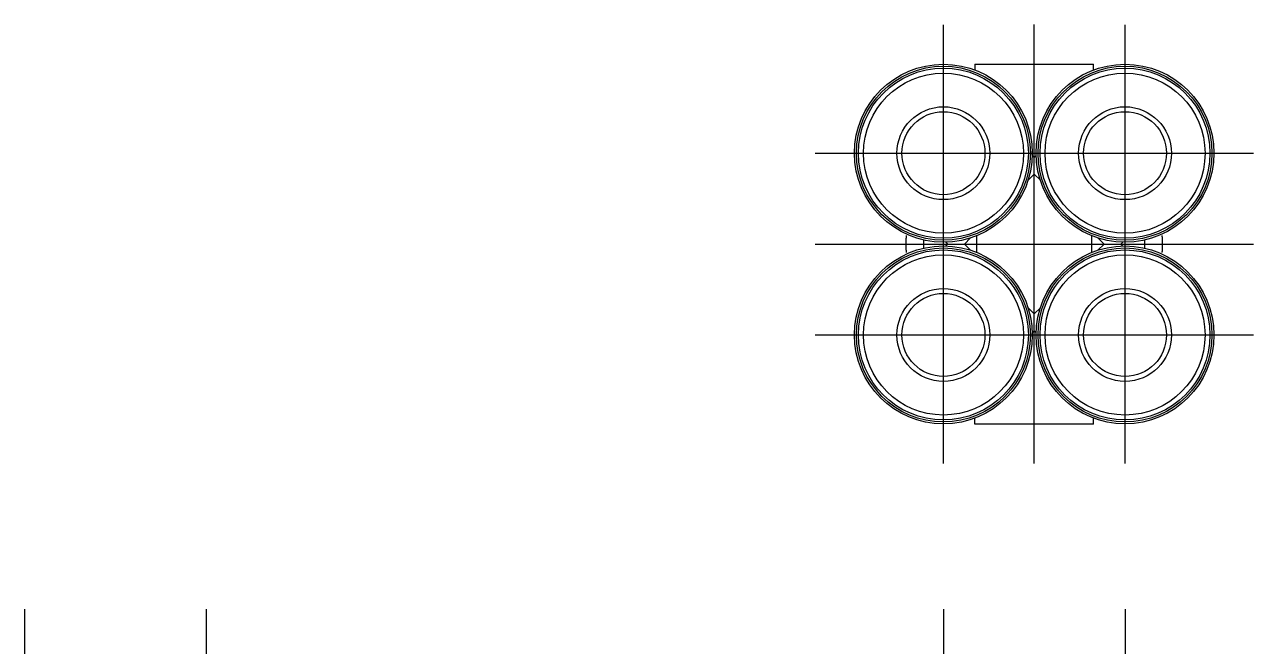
# Model space of a CAD drawing. Extents: x -74.5 to 11.1, y -49.3 to 44.7.
# Drawn here: x -51.1 to 11.1, y 13.2 to 44.7 of the extents above; entities that cross this region are included whole.
import ezdxf

# ---------------------------------------------------------------- set-up
doc = ezdxf.new("R2010")
doc.units = 0
doc.linetypes.add('CENTER', pattern=[50.8, 31.75, -6.35, 6.35, -6.35])
doc.layers.get('0').update_dxf_attribs({"linetype": 'CONTINUOUS'})
doc.layers.add('CENTER', color=1, linetype='CENTER')

msp = doc.modelspace()

# ---------------------------------------------------------------- linework, layer by layer
at = {"color": 7, "linetype": 'CONTINUOUS'}
for p, q in [((-3, 42.659), (3, 42.659)), ((-3, 42.659), (-3, 42.362)), ((3, 42.362), (3, 42.659)), ((-0.098, 38.041), (0, 37.943)), ((0.098, 38.041), (0, 37.943)), ((-0.31, 36.784), (0, 37.094)), ((0, 37.094), (0.31, 36.784)), ((-4.482, 33.657), (-4.384, 33.559)), ((-3.536, 33.559), (-3.226, 33.869)), ((3.226, 33.869), (3.536, 33.559)), ((4.482, 33.657), (4.384, 33.559)), ((-4.482, 33.461), (-4.384, 33.559)), ((-3.226, 33.249), (-3.536, 33.559)), ((3.536, 33.559), (3.226, 33.249)), ((4.482, 33.461), (4.384, 33.559)), ((0, 30.023), (-0.31, 30.333)), ((0.31, 30.333), (0, 30.023)), ((-0.098, 29.077), (0, 29.175)), ((0.098, 29.077), (0, 29.175)), ((-3, 24.459), (-3, 24.755)), ((3, 24.459), (-3, 24.459)), ((3, 24.459), (3, 24.755))]:
    msp.add_line(p, q, dxfattribs=at)
for points in [[(-6.48, 33.988, 0), (-6.481, 33.981, 0), (-6.481, 33.974, 0), (-6.482, 33.968, 0), (-6.483, 33.961, 0), (-6.483, 33.954, 0), (-6.484, 33.947, 0), (-6.484, 33.941, 0), (-6.485, 33.934, 0), (-6.485, 33.927, 0), (-6.486, 33.921, 0), (-6.486, 33.914, 0), (-6.487, 33.907, 0), (-6.487, 33.901, 0), (-6.488, 33.894, 0), (-6.488, 33.887, 0), (-6.489, 33.88, 0), (-6.489, 33.874, 0), (-6.49, 33.867, 0), (-6.49, 33.861, 0), (-6.491, 33.854, 0), (-6.491, 33.847, 0), (-6.491, 33.84, 0), (-6.492, 33.834, 0), (-6.492, 33.827, 0), (-6.493, 33.82, 0), (-6.493, 33.814, 0), (-6.493, 33.807, 0), (-6.494, 33.8, 0), (-6.494, 33.794, 0), (-6.494, 33.787, 0), (-6.495, 33.78, 0), (-6.495, 33.773, 0), (-6.495, 33.767, 0), (-6.496, 33.76, 0), (-6.496, 33.753, 0), (-6.496, 33.747, 0), (-6.496, 33.74, 0), (-6.497, 33.733, 0), (-6.497, 33.727, 0), (-6.497, 33.72, 0), (-6.497, 33.713, 0), (-6.498, 33.706, 0), (-6.498, 33.7, 0), (-6.498, 33.693, 0), (-6.498, 33.686, 0), (-6.498, 33.68, 0), (-6.499, 33.673, 0), (-6.499, 33.666, 0), (-6.499, 33.66, 0), (-6.499, 33.653, 0), (-6.499, 33.646, 0), (-6.499, 33.639, 0), (-6.499, 33.633, 0), (-6.5, 33.626, 0), (-6.5, 33.619, 0), (-6.5, 33.612, 0), (-6.5, 33.606, 0), (-6.5, 33.599, 0), (-6.5, 33.592, 0), (-6.5, 33.586, 0), (-6.5, 33.579, 0), (-6.5, 33.572, 0), (-6.5, 33.566, 0), (-6.5, 33.559, 0), (-6.5, 33.552, 0), (-6.5, 33.545, 0), (-6.5, 33.539, 0), (-6.5, 33.532, 0), (-6.5, 33.525, 0), (-6.5, 33.519, 0), (-6.5, 33.512, 0), (-6.5, 33.505, 0), (-6.5, 33.499, 0), (-6.5, 33.492, 0), (-6.499, 33.485, 0), (-6.499, 33.478, 0), (-6.499, 33.472, 0), (-6.499, 33.465, 0), (-6.499, 33.458, 0), (-6.499, 33.452, 0), (-6.499, 33.445, 0), (-6.498, 33.438, 0), (-6.498, 33.431, 0), (-6.498, 33.425, 0), (-6.498, 33.418, 0), (-6.498, 33.411, 0), (-6.497, 33.405, 0), (-6.497, 33.398, 0), (-6.497, 33.391, 0), (-6.497, 33.385, 0), (-6.496, 33.378, 0), (-6.496, 33.371, 0), (-6.496, 33.364, 0), (-6.496, 33.358, 0), (-6.495, 33.351, 0), (-6.495, 33.344, 0), (-6.495, 33.338, 0), (-6.494, 33.331, 0), (-6.494, 33.324, 0), (-6.494, 33.318, 0), (-6.493, 33.311, 0), (-6.493, 33.304, 0), (-6.493, 33.297, 0), (-6.492, 33.291, 0), (-6.492, 33.284, 0), (-6.491, 33.277, 0), (-6.491, 33.271, 0), (-6.491, 33.264, 0), (-6.49, 33.257, 0), (-6.49, 33.251, 0), (-6.489, 33.244, 0), (-6.489, 33.237, 0), (-6.488, 33.231, 0), (-6.488, 33.224, 0), (-6.487, 33.217, 0), (-6.487, 33.211, 0), (-6.486, 33.204, 0), (-6.486, 33.197, 0), (-6.485, 33.19, 0), (-6.485, 33.184, 0), (-6.484, 33.177, 0), (-6.484, 33.17, 0), (-6.483, 33.164, 0), (-6.483, 33.157, 0), (-6.482, 33.15, 0), (-6.481, 33.144, 0), (-6.481, 33.137, 0), (-6.48, 33.13, 0)], [(6.48, 33.13, 0), (6.481, 33.137, 0), (6.481, 33.144, 0), (6.482, 33.15, 0), (6.483, 33.157, 0), (6.483, 33.164, 0), (6.484, 33.17, 0), (6.484, 33.177, 0), (6.485, 33.184, 0), (6.485, 33.19, 0), (6.486, 33.197, 0), (6.486, 33.204, 0), (6.487, 33.211, 0), (6.487, 33.217, 0), (6.488, 33.224, 0), (6.488, 33.231, 0), (6.489, 33.237, 0), (6.489, 33.244, 0), (6.49, 33.251, 0), (6.49, 33.257, 0), (6.491, 33.264, 0), (6.491, 33.271, 0), (6.491, 33.277, 0), (6.492, 33.284, 0), (6.492, 33.291, 0), (6.493, 33.297, 0), (6.493, 33.304, 0), (6.493, 33.311, 0), (6.494, 33.318, 0), (6.494, 33.324, 0), (6.494, 33.331, 0), (6.495, 33.338, 0), (6.495, 33.344, 0), (6.495, 33.351, 0), (6.496, 33.358, 0), (6.496, 33.364, 0), (6.496, 33.371, 0), (6.496, 33.378, 0), (6.497, 33.385, 0), (6.497, 33.391, 0), (6.497, 33.398, 0), (6.497, 33.405, 0), (6.498, 33.411, 0), (6.498, 33.418, 0), (6.498, 33.425, 0), (6.498, 33.431, 0), (6.498, 33.438, 0), (6.499, 33.445, 0), (6.499, 33.452, 0), (6.499, 33.458, 0), (6.499, 33.465, 0), (6.499, 33.472, 0), (6.499, 33.478, 0), (6.499, 33.485, 0), (6.5, 33.492, 0), (6.5, 33.499, 0), (6.5, 33.505, 0), (6.5, 33.512, 0), (6.5, 33.519, 0), (6.5, 33.525, 0), (6.5, 33.532, 0), (6.5, 33.539, 0), (6.5, 33.545, 0), (6.5, 33.552, 0), (6.5, 33.559, 0), (6.5, 33.566, 0), (6.5, 33.572, 0), (6.5, 33.579, 0), (6.5, 33.586, 0), (6.5, 33.592, 0), (6.5, 33.599, 0), (6.5, 33.606, 0), (6.5, 33.612, 0), (6.5, 33.619, 0), (6.5, 33.626, 0), (6.499, 33.633, 0), (6.499, 33.639, 0), (6.499, 33.646, 0), (6.499, 33.653, 0), (6.499, 33.66, 0), (6.499, 33.666, 0), (6.499, 33.673, 0), (6.498, 33.68, 0), (6.498, 33.686, 0), (6.498, 33.693, 0), (6.498, 33.7, 0), (6.498, 33.706, 0), (6.497, 33.713, 0), (6.497, 33.72, 0), (6.497, 33.727, 0), (6.497, 33.733, 0), (6.496, 33.74, 0), (6.496, 33.747, 0), (6.496, 33.753, 0), (6.496, 33.76, 0), (6.495, 33.767, 0), (6.495, 33.773, 0), (6.495, 33.78, 0), (6.494, 33.787, 0), (6.494, 33.794, 0), (6.494, 33.8, 0), (6.493, 33.807, 0), (6.493, 33.814, 0), (6.493, 33.82, 0), (6.492, 33.827, 0), (6.492, 33.834, 0), (6.491, 33.84, 0), (6.491, 33.847, 0), (6.491, 33.854, 0), (6.49, 33.861, 0), (6.49, 33.867, 0), (6.489, 33.874, 0), (6.489, 33.88, 0), (6.488, 33.887, 0), (6.488, 33.894, 0), (6.487, 33.901, 0), (6.487, 33.907, 0), (6.486, 33.914, 0), (6.486, 33.921, 0), (6.485, 33.927, 0), (6.485, 33.934, 0), (6.484, 33.941, 0), (6.484, 33.947, 0), (6.483, 33.954, 0), (6.483, 33.961, 0), (6.482, 33.968, 0), (6.481, 33.974, 0), (6.481, 33.981, 0), (6.48, 33.988, 0)]]:
    msp.add_polyline3d(points, dxfattribs=at)
for centre, radius in [((-4.596, 38.155), 4.5), ((-4.596, 38.155), 4.4), ((-4.596, 38.155), 4.3), ((4.596, 38.155), 4.5), ((4.596, 38.155), 4.4), ((4.596, 38.155), 4.3), ((-4.596, 38.155), 4.05), ((4.596, 38.155), 4.05), ((-4.596, 38.155), 2.35), ((4.596, 38.155), 2.35), ((-4.596, 38.155), 2.1), ((4.596, 38.155), 2.1), ((-4.596, 28.963), 4.5), ((-4.596, 28.963), 4.4), ((-4.596, 28.963), 4.3), ((-4.596, 28.963), 4.05), ((4.596, 28.963), 4.5), ((4.596, 28.963), 4.4), ((4.596, 28.963), 4.3), ((4.596, 28.963), 4.05), ((-4.596, 28.963), 2.35), ((4.596, 28.963), 2.35), ((-4.596, 28.963), 2.1), ((4.596, 28.963), 2.1)]:
    msp.add_circle(centre, radius, dxfattribs=at)
for centre, radius, start, end in [((0, 33.559), 5.6, 177.86429, 182.13571), ((-24.187, 33.559), 21.287, 358.85137, 1.14863), ((24.187, 33.559), 21.287, 178.85137, 181.14863), ((0, 33.559), 5.6, 357.86429, 2.13571)]:
    msp.add_arc(centre, radius, start, end, dxfattribs=at)
at = {"layer": 'CENTER', "color": 1, "linetype": 'CENTER'}
for p, q in [((-4.596, 22.463), (-4.596, 44.655)), ((0, 22.459), (0, 44.659)), ((4.596, 22.463), (4.596, 44.655)), ((-11.096, 38.155), (11.096, 38.155)), ((-11.096, 33.559), (11.096, 33.559)), ((-11.096, 28.963), (11.096, 28.963)), ((-51.108, 15.1), (-51.108, -3.4)), ((-46.512, -21.35), (-46.512, 15.1)), ((-41.915, 15.1), (-41.915, -3.4)), ((-4.596, 15.1), (-4.596, -3.4)), ((0, -21.35), (0, 15.1)), ((4.596, 15.1), (4.596, -3.4))]:
    msp.add_line(p, q, dxfattribs=at)

doc.saveas('drawing.dxf')
